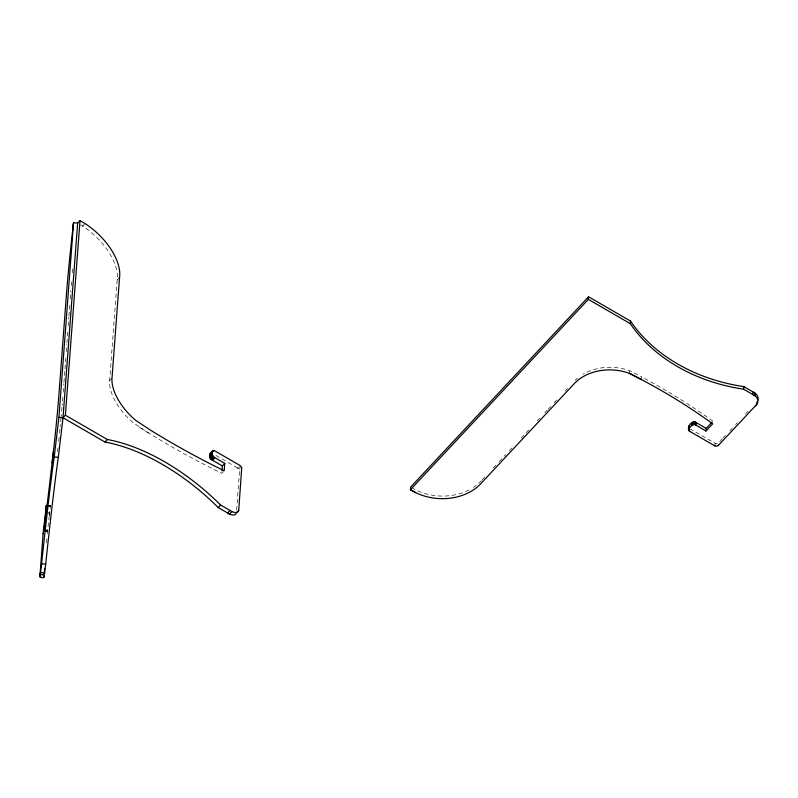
<?xml version="1.0" encoding="UTF-8"?>
<svg xmlns="http://www.w3.org/2000/svg" width="798" height="798" viewBox="0 0 798 798"><rect width="100%" height="100%" fill="white"/><g stroke="black" fill="none" stroke-linecap="round" stroke-linejoin="round"><path stroke-width="0.6" stroke-dasharray="3.99 2.99" d="M47.441 505.363L50.523 505.673L50.284 509.144M46.553 542.81L46.922 537.932M63.212 392.247L63.86 383.648M63.95 382.422L64.877 370.132M64.967 368.905L65.795 357.843M66.264 351.699L66.813 344.327M66.912 343.1L67.83 330.811M68.199 325.903L68.847 317.295M68.937 316.068L69.865 303.779M70.234 298.871L70.513 295.18A49.376 1.037 -84.2 0 1 70.852 290.751M223.42 471.598L221.834 473.294L220.827 472.805A558.66 299.759 43.1 0 1 148.558 432.975L133.266 422.82A45.616 24.479 43.1 0 1 109.615 380.606L117.196 279.849A49.376 26.494 43.1 0 0 83.192 226.442L80.658 224.926M236.587 510.131L239.56 470.67L237.146 467.718M629.273 373.344L629.472 370.751M641.412 379.569L641.612 376.975L630.999 371.26L625.073 369.294A45.616 35.351 4.3 0 0 583.059 374.252M714.938 445.942L715.128 443.349L690.19 428.915M47.232 533.822L49.197 516.655M57.536 451.778L58.005 447.538M49.336 515.438L50.513 505.683M49.576 515.837L49.855 513.463L46.783 513.154M85.047 223.6L82.673 226.133L80.668 224.866M117.196 279.849L119.57 277.315M109.615 380.606L111.989 378.072M238.163 468.376L239.749 466.69M239.001 469.304L240.587 467.608M482.241 479.708L484.775 477.005M493.224 467.957L495.767 465.244M499.149 461.633L503.368 457.114M504.216 456.207L505.902 454.401M509.284 450.78L512.665 447.169M521.124 438.122L525.343 433.603M526.191 432.696L528.725 429.982M537.184 420.945L539.717 418.232M544.785 412.805L547.318 410.092M548.166 409.194L550.7 406.481M554.081 402.86L558.311 398.342M565.074 391.11L567.607 388.397M719.676 441.663L722.19 438.99M723.018 438.092L725.532 435.409M729.711 430.94L732.215 428.257M735.557 424.676L737.232 422.89M745.591 413.953L748.095 411.269M717.282 443.558L715.128 443.349M47.431 505.443L50.523 505.842L47.411 505.583M47.381 505.772L50.513 506.092M47.341 506.112L50.414 506.421M46.853 512.595L49.925 512.905M44.548 529.643L47.621 529.952M44.489 530.201L47.561 530.51M44.429 530.68L47.501 530.989M44.389 531.079L47.461 531.388M44.349 531.498L47.421 531.807M411.618 487.708L416.247 490.251A49.376 38.264 4.3 0 0 471.299 488.745M215.969 455.468L237.744 468.057M148.558 432.975L136.947 425.703M712.913 421.224L711.996 420.546A558.66 432.925 4.3 0 0 641.612 376.975M71.271 285.664A49.376 1.037 -84.2 0 1 71.76 279.998M72.418 272.826A49.376 1.037 -84.2 0 1 72.827 268.507M62.862 396.955A45.616 0.958 -84.2 0 1 62.174 405.224M61.995 407.339A45.616 0.958 -84.2 0 1 61.157 416.506M61.047 417.703A45.616 0.958 -84.2 0 1 60.159 426.81M59.95 428.915A45.616 0.958 -84.2 0 1 59.311 435.239M59.092 437.344A45.616 0.958 -84.2 0 1 58.394 443.937M481.493 480.576A49.376 38.264 4.3 0 1 473.394 487.448M575.119 380.387A45.616 35.351 4.3 0 1 577.533 378.162"/><path stroke-width="1.2" d="M46.384 506.132L46.434 505.254L46.244 506.56M44.06 576.016C44.528 579.378 37.775 577.293 40.08 574.091M43.102 533.862L43.531 529.543M46.184 508.725L45.755 513.044M39.96 575.607L43.132 533.413M46.154 509.184L46.414 505.673M44.259 573.283L44.628 568.405M72.977 227.56L73.546 222.702L77.645 223.121L80.009 220.587L85.566 223.909A49.376 26.494 43.1 0 1 119.57 277.315L111.989 378.072A45.616 24.479 43.1 0 0 135.64 420.287L150.932 430.441A558.66 299.759 43.1 0 0 223.201 470.271L224.208 470.75L224.757 463.409L214.093 457.234C211.55 456.217 211.011 449.194 214.582 450.75L240.108 465.523L241.744 467.419L238.712 510.56A9.097 4.878 43.1 0 1 232.268 511.737L220.587 504.994A154.383 82.832 43.1 0 0 107.371 439.499L65.376 415.209L80.009 220.587M77.645 223.121L63.012 417.743L58.314 457.364A154.383 3.232 -84.2 0 0 45.676 564.196L44.399 574.919L40.309 574.5L41.576 563.777A154.383 3.232 -84.2 0 1 54.224 456.955L58.912 417.334L73.546 222.702L72.917 228.058A49.376 1.037 -84.2 0 0 66.414 294.771L58.843 395.519A45.616 0.958 -84.2 0 1 53.915 447.119L52.099 462.9A558.66 11.711 -84.2 0 1 44.189 529.054L44.08 529.902L45.825 512.496M222.014 470.84L222.383 465.952L224.757 463.409M415.529 492.556L410.391 489.743L588.355 299.38L588.545 296.786L630.54 321.085A154.383 119.64 4.3 0 0 743.756 386.581L755.417 393.364A9.097 7.052 4.3 0 1 757.711 400.476M755.117 393.155L754.928 395.748L743.556 389.175A154.383 119.64 4.3 0 1 630.34 323.679L630.54 321.085M689.991 431.509C685.662 428.785 691.018 420.406 695.527 422.232L706.2 428.406L706.001 431L695.337 424.825C693.223 423.319 690.22 427.688 691.816 423.02M688.544 429.942L688.824 426.381M688.654 430.262L689.033 426.002M688.814 430.571L688.734 426.701M689.452 425.553L688.504 429.613M692.235 422.571L692.046 425.164L688.834 428.596M692.435 424.895L692.634 422.302M692.794 424.736L692.993 422.142M693.183 424.616L693.382 422.022M693.592 424.546L693.781 421.952M694.011 424.536L694.2 421.933M694.43 424.566L694.629 421.972M694.839 424.646L695.038 422.052M695.527 422.232C694.759 425.254 696.375 426.162 696.115 422.571M743.556 389.175L743.756 386.581M753.152 392.018L752.963 394.611L755.227 395.958A9.097 7.052 4.3 0 1 757.013 404.077L755.427 405.813M756.873 403.469L757.003 401.733M52.099 462.9L53.446 451.369M43.461 530.101L46.314 506.002M44.399 574.919L44.04 577.383M211.141 453.005L210.133 454.122L213.515 450.461M718.649 445.154L716.684 446.222L714.35 445.603M58.912 417.334L63.012 417.743L65.376 415.209M63.012 417.743L104.997 442.042L107.371 439.499M210.283 453.384L212.807 450.68M213.246 450.481L210.163 453.663C208.039 456.646 212.468 463.468 214.682 457.583M211.45 453.035L213.814 450.491M212.308 454.172L209.904 457.164L212.268 454.631M209.964 457.553L212.338 455.02M210.083 457.872L212.458 455.339M210.243 458.202L212.617 455.668M210.453 458.541L212.827 455.997M210.702 458.86L213.076 456.326M210.981 459.169L213.355 456.636M211.29 459.458L213.665 456.915M214.093 457.234L211.719 459.778L222.383 465.952M104.997 442.042A154.383 82.832 43.1 0 1 218.213 507.538L220.587 504.994M229.984 510.441L227.61 512.974L229.904 514.271A9.097 4.878 43.1 0 0 236.338 513.094L238.762 510.321M231.949 511.578L229.575 514.111L218.213 507.538M588.545 296.786L410.591 487.149L410.391 489.743L416.057 492.845A49.376 38.264 4.3 0 0 482.042 482.311L574.171 383.758A45.616 35.351 4.3 0 1 624.884 371.888L630.809 373.853L641.412 379.569A558.66 432.925 4.3 0 1 711.806 423.139L712.714 423.818L706.001 431M706.2 428.406L712.075 422.122M718.23 445.603L756.813 404.337M39.91 577.004L40.528 572.655L44.618 573.064M54.224 456.955L58.314 457.364M41.576 563.777L45.676 564.196M629.273 373.344L641.412 379.569M588.355 299.38L630.34 323.679M689.402 431.169L714.938 445.942"/></g></svg>
